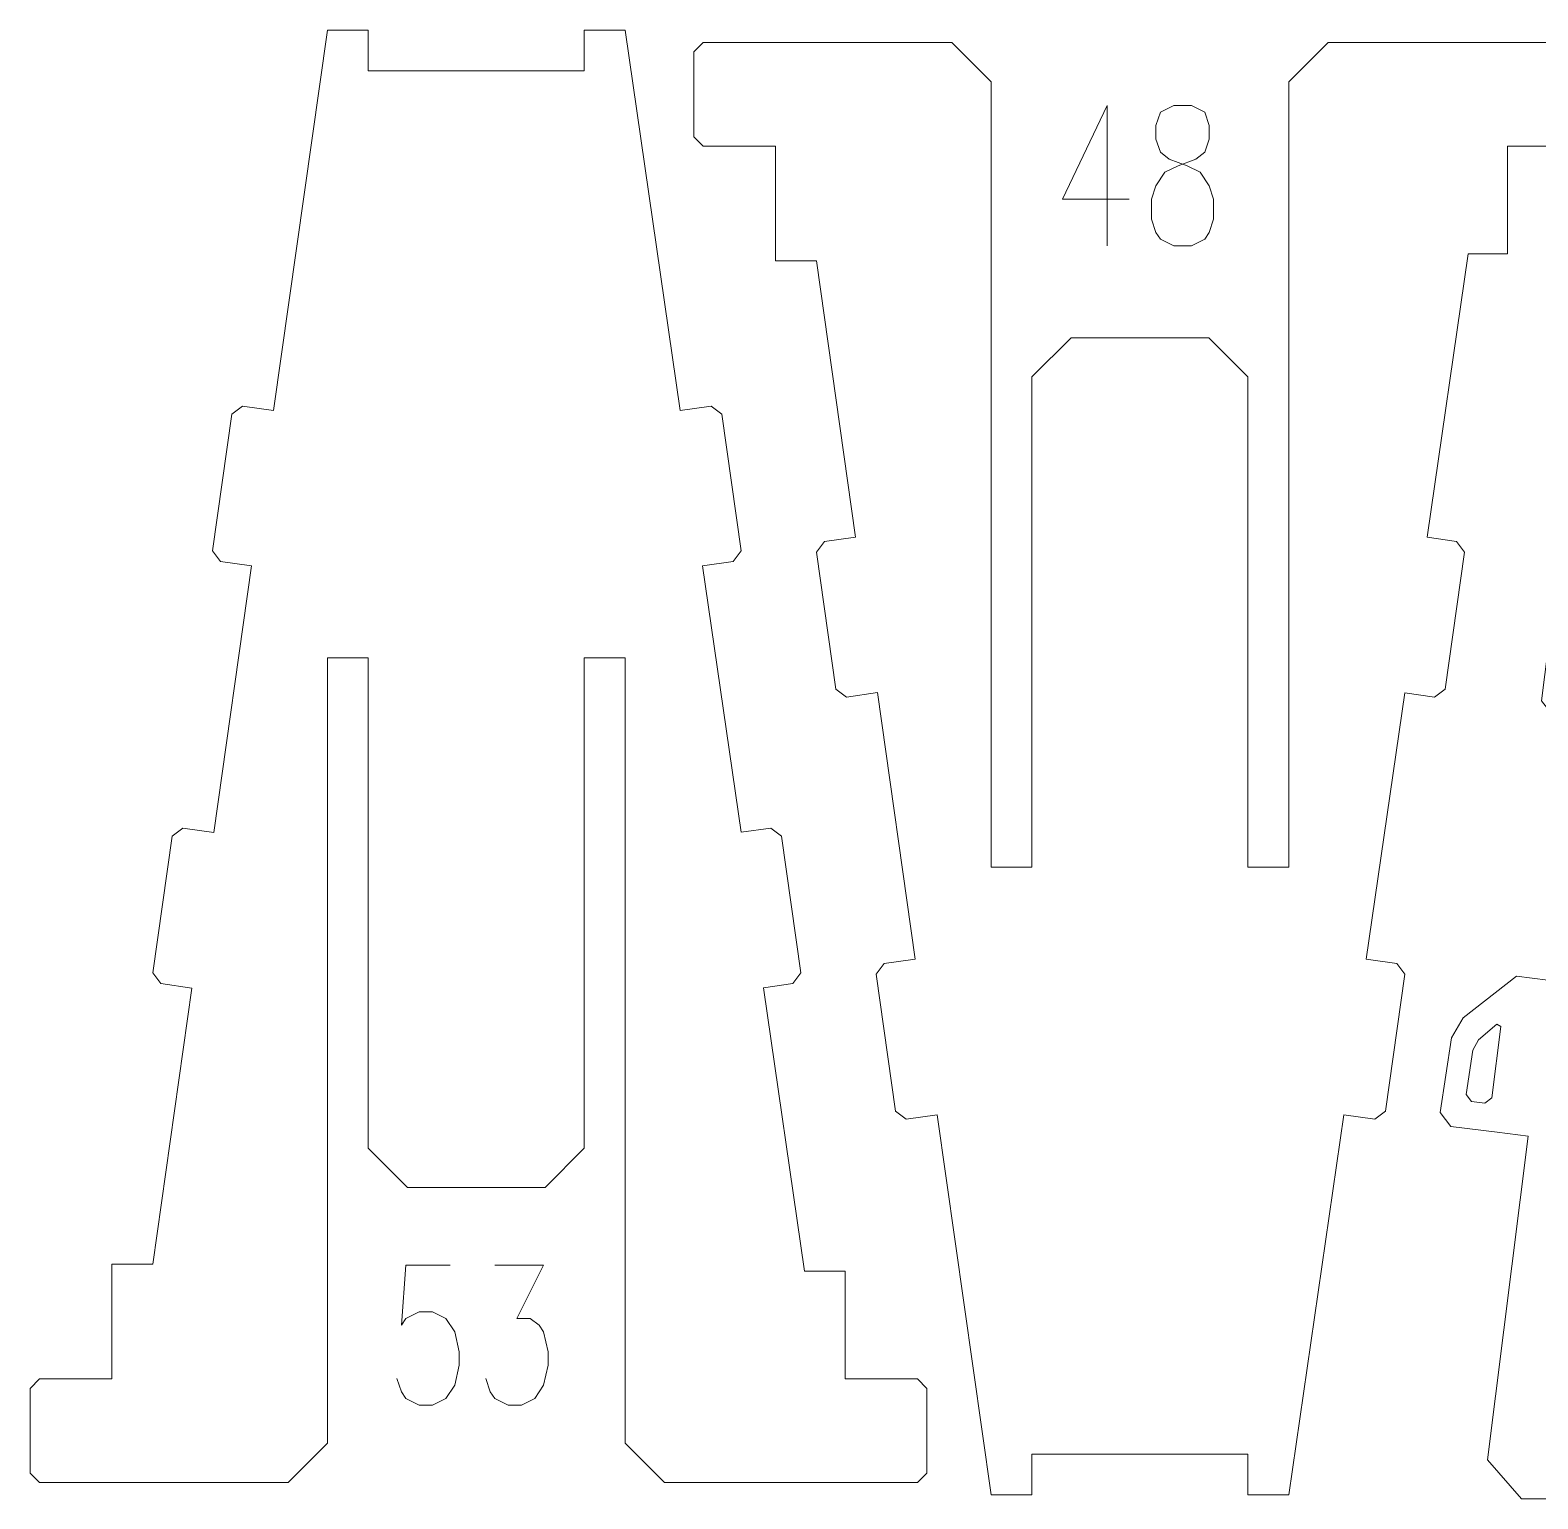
# Model space of a CAD drawing. Header units: millimetres. Extents: x -176 to 176, y -135 to 136.
# Drawn here: x -175.6 to -53.8, y 14.7 to 133.4 of the extents above; entities that cross this region are included whole.
import ezdxf

# ---------------------------------------------------------------- set-up
doc = ezdxf.new("R2010")
doc.units = ezdxf.units.MM
doc.header["$MEASUREMENT"] = 0
doc.layers.add('Layer 1', color=7, linetype='Continuous')

msp = doc.modelspace()

# ---------------------------------------------------------------- linework, layer by layer
at = {"layer": 'Layer 1', "lineweight": 9}
for points, knots in [([(-142.9779, 130.0814), (-142.9779, 130.0814), (-148.3238, 130.0814), (-148.3238, 130.0814), (-148.3238, 130.0814), (-148.3238, 130.0814), (-148.3238, 133.3787), (-148.3238, 133.3787), (-148.3238, 133.3787), (-148.3238, 133.3787), (-151.6258, 133.3787), (-151.6258, 133.3787), (-151.6258, 133.3787), (-151.6258, 133.3787), (-155.9759, 102.642), (-155.9759, 102.642), (-155.9759, 102.642), (-155.9759, 102.642), (-158.487, 102.9976), (-158.487, 102.9976), (-158.487, 102.9976), (-158.487, 102.9976), (-159.3483, 102.35), (-159.3483, 102.35), (-159.3483, 102.35), (-159.3483, 102.35), (-160.9153, 91.2844), (-160.9153, 91.2844), (-160.9153, 91.2844), (-160.9153, 91.2844), (-160.2677, 90.4231), (-160.2677, 90.4231), (-160.2677, 90.4231), (-160.2677, 90.4231), (-157.7555, 90.0673), (-157.7555, 90.0673), (-157.7555, 90.0673), (-157.7555, 90.0673), (-160.8038, 68.5286), (-160.8038, 68.5286), (-160.8038, 68.5286), (-160.8038, 68.5286), (-163.3177, 68.8846), (-163.3177, 68.8846), (-163.3177, 68.8846), (-163.3177, 68.8846), (-164.179, 68.237), (-164.179, 68.237), (-164.179, 68.237), (-164.179, 68.237), (-165.746, 57.1714), (-165.746, 57.1714), (-165.746, 57.1714), (-165.746, 57.1714), (-165.0984, 56.3101), (-165.0984, 56.3101), (-165.0984, 56.3101), (-165.0984, 56.3101), (-162.5835, 55.9539), (-162.5835, 55.9539), (-162.5835, 55.9539), (-162.5835, 55.9539), (-165.7433, 33.627), (-165.7433, 33.627), (-165.7433, 33.627), (-165.7433, 33.627), (-169.0453, 33.627), (-169.0453, 33.627), (-169.0453, 33.627), (-169.0453, 33.627), (-169.0453, 24.3613), (-169.0453, 24.3613), (-169.0453, 24.3613), (-169.0453, 24.3613), (-174.8873, 24.3613), (-174.8873, 24.3613), (-174.8873, 24.3613), (-174.8873, 24.3613), (-175.6493, 23.5993), (-175.6493, 23.5993), (-175.6493, 23.5993), (-175.6493, 23.5993), (-175.6493, 16.7413), (-175.6493, 16.7413), (-175.6493, 16.7413), (-175.6493, 16.7413), (-174.8873, 15.9793), (-174.8873, 15.9793), (-174.8873, 15.9793), (-174.8873, 15.9793), (-154.8008, 15.9793), (-154.8008, 15.9793), (-154.8008, 15.9793), (-154.8008, 15.9793), (-151.6258, 19.1543), (-151.6258, 19.1543), (-151.6258, 19.1543), (-151.6258, 19.1543), (-151.6258, 82.6433), (-151.6258, 82.6433), (-151.6258, 82.6433), (-151.6258, 82.6433), (-148.3238, 82.6433), (-148.3238, 82.6433), (-148.3238, 82.6433), (-148.3238, 82.6433), (-148.3238, 43.015), (-148.3238, 43.015), (-148.3238, 43.015), (-148.3238, 43.015), (-145.1488, 39.84), (-145.1488, 39.84), (-145.1488, 39.84), (-145.1488, 39.84), (-142.9779, 39.84), (-142.9779, 39.84)], [0, 0, 0, 0, 0.03333333, 0.03333333, 0.03333333, 0.03333333, 0.06666667, 0.06666667, 0.06666667, 0.06666667, 0.1, 0.1, 0.1, 0.1, 0.13333333, 0.13333333, 0.13333333, 0.13333333, 0.16666667, 0.16666667, 0.16666667, 0.16666667, 0.2, 0.2, 0.2, 0.2, 0.23333333, 0.23333333, 0.23333333, 0.23333333, 0.26666667, 0.26666667, 0.26666667, 0.26666667, 0.3, 0.3, 0.3, 0.3, 0.33333333, 0.33333333, 0.33333333, 0.33333333, 0.36666667, 0.36666667, 0.36666667, 0.36666667, 0.4, 0.4, 0.4, 0.4, 0.43333333, 0.43333333, 0.43333333, 0.43333333, 0.46666667, 0.46666667, 0.46666667, 0.46666667, 0.5, 0.5, 0.5, 0.5, 0.53333333, 0.53333333, 0.53333333, 0.53333333, 0.56666667, 0.56666667, 0.56666667, 0.56666667, 0.6, 0.6, 0.6, 0.6, 0.63333333, 0.63333333, 0.63333333, 0.63333333, 0.66666667, 0.66666667, 0.66666667, 0.66666667, 0.7, 0.7, 0.7, 0.7, 0.73333333, 0.73333333, 0.73333333, 0.73333333, 0.76666667, 0.76666667, 0.76666667, 0.76666667, 0.8, 0.8, 0.8, 0.8, 0.83333333, 0.83333333, 0.83333333, 0.83333333, 0.86666667, 0.86666667, 0.86666667, 0.86666667, 0.9, 0.9, 0.9, 0.9, 0.93333333, 0.93333333, 0.93333333, 0.93333333, 1, 1, 1, 1]), ([(-136.2071, 39.84), (-136.2071, 39.84), (-134.0363, 39.84), (-134.0363, 39.84), (-134.0363, 39.84), (-134.0363, 39.84), (-130.8613, 43.015), (-130.8613, 43.015), (-130.8613, 43.015), (-130.8613, 43.015), (-130.8613, 82.6433), (-130.8613, 82.6433), (-130.8613, 82.6433), (-130.8613, 82.6433), (-127.5593, 82.6433), (-127.5593, 82.6433), (-127.5593, 82.6433), (-127.5593, 82.6433), (-127.5593, 19.1543), (-127.5593, 19.1543), (-127.5593, 19.1543), (-127.5593, 19.1543), (-124.3843, 15.9793), (-124.3843, 15.9793), (-124.3843, 15.9793), (-124.3843, 15.9793), (-103.9285, 15.9793), (-103.9285, 15.9793), (-103.9285, 15.9793), (-103.9285, 15.9793), (-103.1665, 16.7413), (-103.1665, 16.7413), (-103.1665, 16.7413), (-103.1665, 16.7413), (-103.1665, 23.5993), (-103.1665, 23.5993), (-103.1665, 23.5993), (-103.1665, 23.5993), (-103.9285, 24.3613), (-103.9285, 24.3613), (-103.9285, 24.3613), (-103.9285, 24.3613), (-109.7705, 24.3613), (-109.7705, 24.3613), (-109.7705, 24.3613), (-109.7705, 24.3613), (-109.7705, 33.0637), (-109.7705, 33.0637), (-109.7705, 33.0637), (-109.7705, 33.0637), (-113.0725, 33.0637), (-113.0725, 33.0637), (-113.0725, 33.0637), (-113.0725, 33.0637), (-116.3809, 55.973), (-116.3809, 55.973), (-116.3809, 55.973), (-116.3809, 55.973), (-113.9977, 56.3105), (-113.9977, 56.3105), (-113.9977, 56.3105), (-113.9977, 56.3105), (-113.3501, 57.1718), (-113.3501, 57.1718), (-113.3501, 57.1718), (-113.3501, 57.1718), (-114.9171, 68.2374), (-114.9171, 68.2374), (-114.9171, 68.2374), (-114.9171, 68.2374), (-115.7784, 68.885), (-115.7784, 68.885), (-115.7784, 68.885), (-115.7784, 68.885), (-118.1961, 68.5426), (-118.1961, 68.5426), (-118.1961, 68.5426), (-118.1961, 68.5426), (-121.3054, 90.0727), (-121.3054, 90.0727), (-121.3054, 90.0727), (-121.3054, 90.0727), (-118.8284, 90.4235), (-118.8284, 90.4235), (-118.8284, 90.4235), (-118.8284, 90.4235), (-118.1808, 91.2848), (-118.1808, 91.2848), (-118.1808, 91.2848), (-118.1808, 91.2848), (-119.7478, 102.3504), (-119.7478, 102.3504), (-119.7478, 102.3504), (-119.7478, 102.3504), (-120.6091, 102.998), (-120.6091, 102.998), (-120.6091, 102.998), (-120.6091, 102.998), (-123.1206, 102.6424), (-123.1206, 102.6424), (-123.1206, 102.6424), (-123.1206, 102.6424), (-127.5593, 133.3787), (-127.5593, 133.3787), (-127.5593, 133.3787), (-127.5593, 133.3787), (-130.8613, 133.3787), (-130.8613, 133.3787), (-130.8613, 133.3787), (-130.8613, 133.3787), (-130.8613, 130.0814), (-130.8613, 130.0814), (-130.8613, 130.0814), (-130.8613, 130.0814), (-136.2071, 130.0814), (-136.2071, 130.0814)], [0, 0, 0, 0, 0.03333333, 0.03333333, 0.03333333, 0.03333333, 0.06666667, 0.06666667, 0.06666667, 0.06666667, 0.1, 0.1, 0.1, 0.1, 0.13333333, 0.13333333, 0.13333333, 0.13333333, 0.16666667, 0.16666667, 0.16666667, 0.16666667, 0.2, 0.2, 0.2, 0.2, 0.23333333, 0.23333333, 0.23333333, 0.23333333, 0.26666667, 0.26666667, 0.26666667, 0.26666667, 0.3, 0.3, 0.3, 0.3, 0.33333333, 0.33333333, 0.33333333, 0.33333333, 0.36666667, 0.36666667, 0.36666667, 0.36666667, 0.4, 0.4, 0.4, 0.4, 0.43333333, 0.43333333, 0.43333333, 0.43333333, 0.46666667, 0.46666667, 0.46666667, 0.46666667, 0.5, 0.5, 0.5, 0.5, 0.53333333, 0.53333333, 0.53333333, 0.53333333, 0.56666667, 0.56666667, 0.56666667, 0.56666667, 0.6, 0.6, 0.6, 0.6, 0.63333333, 0.63333333, 0.63333333, 0.63333333, 0.66666667, 0.66666667, 0.66666667, 0.66666667, 0.7, 0.7, 0.7, 0.7, 0.73333333, 0.73333333, 0.73333333, 0.73333333, 0.76666667, 0.76666667, 0.76666667, 0.76666667, 0.8, 0.8, 0.8, 0.8, 0.83333333, 0.83333333, 0.83333333, 0.83333333, 0.86666667, 0.86666667, 0.86666667, 0.86666667, 0.9, 0.9, 0.9, 0.9, 0.93333333, 0.93333333, 0.93333333, 0.93333333, 1, 1, 1, 1]), ([(-89.3405, 18.2784), (-89.3405, 18.2784), (-94.6864, 18.2784), (-94.6864, 18.2784), (-94.6864, 18.2784), (-94.6864, 18.2784), (-94.6864, 14.9811), (-94.6864, 14.9811), (-94.6864, 14.9811), (-94.6864, 14.9811), (-97.9884, 14.9811), (-97.9884, 14.9811), (-97.9884, 14.9811), (-97.9884, 14.9811), (-102.3385, 45.7178), (-102.3385, 45.7178), (-102.3385, 45.7178), (-102.3385, 45.7178), (-104.8497, 45.3622), (-104.8497, 45.3622), (-104.8497, 45.3622), (-104.8497, 45.3622), (-105.711, 46.0099), (-105.711, 46.0099), (-105.711, 46.0099), (-105.711, 46.0099), (-107.278, 57.0755), (-107.278, 57.0755), (-107.278, 57.0755), (-107.278, 57.0755), (-106.6303, 57.9368), (-106.6303, 57.9368), (-106.6303, 57.9368), (-106.6303, 57.9368), (-104.1182, 58.2925), (-104.1182, 58.2925), (-104.1182, 58.2925), (-104.1182, 58.2925), (-107.1665, 79.8312), (-107.1665, 79.8312), (-107.1665, 79.8312), (-107.1665, 79.8312), (-109.6804, 79.4752), (-109.6804, 79.4752), (-109.6804, 79.4752), (-109.6804, 79.4752), (-110.5417, 80.1228), (-110.5417, 80.1228), (-110.5417, 80.1228), (-110.5417, 80.1228), (-112.1087, 91.1885), (-112.1087, 91.1885), (-112.1087, 91.1885), (-112.1087, 91.1885), (-111.461, 92.0498), (-111.461, 92.0498), (-111.461, 92.0498), (-111.461, 92.0498), (-108.9461, 92.4059), (-108.9461, 92.4059), (-108.9461, 92.4059), (-108.9461, 92.4059), (-112.106, 114.7329), (-112.106, 114.7329), (-112.106, 114.7329), (-112.106, 114.7329), (-115.408, 114.7329), (-115.408, 114.7329), (-115.408, 114.7329), (-115.408, 114.7329), (-115.408, 123.9985), (-115.408, 123.9985), (-115.408, 123.9985), (-115.408, 123.9985), (-121.25, 123.9985), (-121.25, 123.9985), (-121.25, 123.9985), (-121.25, 123.9985), (-122.012, 124.7605), (-122.012, 124.7605), (-122.012, 124.7605), (-122.012, 124.7605), (-122.012, 131.6185), (-122.012, 131.6185), (-122.012, 131.6185), (-122.012, 131.6185), (-121.25, 132.3805), (-121.25, 132.3805), (-121.25, 132.3805), (-121.25, 132.3805), (-106.1993, 132.3805), (-106.1993, 132.3805)], [0, 0, 0, 0, 0.04166667, 0.04166667, 0.04166667, 0.04166667, 0.08333333, 0.08333333, 0.08333333, 0.08333333, 0.125, 0.125, 0.125, 0.125, 0.16666667, 0.16666667, 0.16666667, 0.16666667, 0.20833333, 0.20833333, 0.20833333, 0.20833333, 0.25, 0.25, 0.25, 0.25, 0.29166667, 0.29166667, 0.29166667, 0.29166667, 0.33333333, 0.33333333, 0.33333333, 0.33333333, 0.375, 0.375, 0.375, 0.375, 0.41666667, 0.41666667, 0.41666667, 0.41666667, 0.45833333, 0.45833333, 0.45833333, 0.45833333, 0.5, 0.5, 0.5, 0.5, 0.54166667, 0.54166667, 0.54166667, 0.54166667, 0.58333333, 0.58333333, 0.58333333, 0.58333333, 0.625, 0.625, 0.625, 0.625, 0.66666667, 0.66666667, 0.66666667, 0.66666667, 0.70833333, 0.70833333, 0.70833333, 0.70833333, 0.75, 0.75, 0.75, 0.75, 0.79166667, 0.79166667, 0.79166667, 0.79166667, 0.83333333, 0.83333333, 0.83333333, 0.83333333, 0.875, 0.875, 0.875, 0.875, 0.91666667, 0.91666667, 0.91666667, 0.91666667, 1, 1, 1, 1]), ([(-105.6371, 132.3805), (-105.6371, 132.3805), (-101.1634, 132.3805), (-101.1634, 132.3805), (-101.1634, 132.3805), (-101.1634, 132.3805), (-97.9884, 129.2055), (-97.9884, 129.2055), (-97.9884, 129.2055), (-97.9884, 129.2055), (-97.9884, 65.7165), (-97.9884, 65.7165), (-97.9884, 65.7165), (-97.9884, 65.7165), (-94.6864, 65.7165), (-94.6864, 65.7165), (-94.6864, 65.7165), (-94.6864, 65.7165), (-94.6864, 105.3449), (-94.6864, 105.3449), (-94.6864, 105.3449), (-94.6864, 105.3449), (-91.5114, 108.5199), (-91.5114, 108.5199), (-91.5114, 108.5199), (-91.5114, 108.5199), (-89.3405, 108.5199), (-89.3405, 108.5199)], [0, 0, 0, 0, 0.125, 0.125, 0.125, 0.125, 0.25, 0.25, 0.25, 0.25, 0.375, 0.375, 0.375, 0.375, 0.5, 0.5, 0.5, 0.5, 0.625, 0.625, 0.625, 0.625, 0.75, 0.75, 0.75, 0.75, 1, 1, 1, 1]), ([(-82.5697, 108.5199), (-82.5697, 108.5199), (-80.3989, 108.5199), (-80.3989, 108.5199), (-80.3989, 108.5199), (-80.3989, 108.5199), (-77.2239, 105.3449), (-77.2239, 105.3449), (-77.2239, 105.3449), (-77.2239, 105.3449), (-77.2239, 65.7165), (-77.2239, 65.7165), (-77.2239, 65.7165), (-77.2239, 65.7165), (-73.9219, 65.7165), (-73.9219, 65.7165), (-73.9219, 65.7165), (-73.9219, 65.7165), (-73.9219, 129.2055), (-73.9219, 129.2055), (-73.9219, 129.2055), (-73.9219, 129.2055), (-70.7469, 132.3805), (-70.7469, 132.3805), (-70.7469, 132.3805), (-70.7469, 132.3805), (-68.7596, 132.3805), (-68.7596, 132.3805)], [0, 0, 0, 0, 0.125, 0.125, 0.125, 0.125, 0.25, 0.25, 0.25, 0.25, 0.375, 0.375, 0.375, 0.375, 0.5, 0.5, 0.5, 0.5, 0.625, 0.625, 0.625, 0.625, 0.75, 0.75, 0.75, 0.75, 1, 1, 1, 1]), ([(-68.1974, 132.3805), (-68.1974, 132.3805), (-50.2912, 132.3805), (-50.2912, 132.3805), (-50.2912, 132.3805), (-50.2912, 132.3805), (-49.5292, 131.6185), (-49.5292, 131.6185), (-49.5292, 131.6185), (-49.5292, 131.6185), (-49.5292, 124.7605), (-49.5292, 124.7605), (-49.5292, 124.7605), (-49.5292, 124.7605), (-50.2912, 123.9985), (-50.2912, 123.9985), (-50.2912, 123.9985), (-50.2912, 123.9985), (-56.2602, 123.9985), (-56.2602, 123.9985), (-56.2602, 123.9985), (-56.2602, 123.9985), (-56.2602, 115.2962), (-56.2602, 115.2962), (-56.2602, 115.2962), (-56.2602, 115.2962), (-59.4352, 115.2962), (-59.4352, 115.2962), (-59.4352, 115.2962), (-59.4352, 115.2962), (-62.7436, 92.3869), (-62.7436, 92.3869), (-62.7436, 92.3869), (-62.7436, 92.3869), (-60.3604, 92.0494), (-60.3604, 92.0494), (-60.3604, 92.0494), (-60.3604, 92.0494), (-59.7128, 91.1881), (-59.7128, 91.1881), (-59.7128, 91.1881), (-59.7128, 91.1881), (-61.2797, 80.1225), (-61.2797, 80.1225), (-61.2797, 80.1225), (-61.2797, 80.1225), (-62.1411, 79.4748), (-62.1411, 79.4748), (-62.1411, 79.4748), (-62.1411, 79.4748), (-64.5588, 79.8172), (-64.5588, 79.8172), (-64.5588, 79.8172), (-64.5588, 79.8172), (-67.668, 58.2871), (-67.668, 58.2871), (-67.668, 58.2871), (-67.668, 58.2871), (-65.1911, 57.9364), (-65.1911, 57.9364), (-65.1911, 57.9364), (-65.1911, 57.9364), (-64.5435, 57.0751), (-64.5435, 57.0751), (-64.5435, 57.0751), (-64.5435, 57.0751), (-66.1104, 46.0095), (-66.1104, 46.0095), (-66.1104, 46.0095), (-66.1104, 46.0095), (-66.9718, 45.3618), (-66.9718, 45.3618), (-66.9718, 45.3618), (-66.9718, 45.3618), (-69.4832, 45.7175), (-69.4832, 45.7175), (-69.4832, 45.7175), (-69.4832, 45.7175), (-73.9219, 14.9811), (-73.9219, 14.9811), (-73.9219, 14.9811), (-73.9219, 14.9811), (-77.2239, 14.9811), (-77.2239, 14.9811), (-77.2239, 14.9811), (-77.2239, 14.9811), (-77.2239, 18.2784), (-77.2239, 18.2784), (-77.2239, 18.2784), (-77.2239, 18.2784), (-82.5697, 18.2784), (-82.5697, 18.2784)], [0, 0, 0, 0, 0.04166667, 0.04166667, 0.04166667, 0.04166667, 0.08333333, 0.08333333, 0.08333333, 0.08333333, 0.125, 0.125, 0.125, 0.125, 0.16666667, 0.16666667, 0.16666667, 0.16666667, 0.20833333, 0.20833333, 0.20833333, 0.20833333, 0.25, 0.25, 0.25, 0.25, 0.29166667, 0.29166667, 0.29166667, 0.29166667, 0.33333333, 0.33333333, 0.33333333, 0.33333333, 0.375, 0.375, 0.375, 0.375, 0.41666667, 0.41666667, 0.41666667, 0.41666667, 0.45833333, 0.45833333, 0.45833333, 0.45833333, 0.5, 0.5, 0.5, 0.5, 0.54166667, 0.54166667, 0.54166667, 0.54166667, 0.58333333, 0.58333333, 0.58333333, 0.58333333, 0.625, 0.625, 0.625, 0.625, 0.66666667, 0.66666667, 0.66666667, 0.66666667, 0.70833333, 0.70833333, 0.70833333, 0.70833333, 0.75, 0.75, 0.75, 0.75, 0.79166667, 0.79166667, 0.79166667, 0.79166667, 0.83333333, 0.83333333, 0.83333333, 0.83333333, 0.875, 0.875, 0.875, 0.875, 0.91666667, 0.91666667, 0.91666667, 0.91666667, 1, 1, 1, 1]), ([(-36.4123, 116.6521), (-36.4123, 116.6521), (-41.7582, 116.6521), (-41.7582, 116.6521), (-41.7582, 116.6521), (-41.7582, 117.7701), (-41.7502, 118.8813), (-41.7502, 119.9916), (-41.7502, 119.9916), (-41.7502, 119.9916), (-45.0602, 119.9916), (-45.0602, 119.9916), (-45.0602, 119.9916), (-45.0602, 119.9916), (-48.7404, 90.5981), (-48.7404, 90.5981), (-48.7404, 90.5981), (-48.7404, 90.5981), (-51.2578, 90.9134), (-51.2578, 90.9134), (-51.2578, 90.9134), (-51.2578, 90.9134), (-52.1086, 90.2521), (-52.1086, 90.2521), (-52.1086, 90.2521), (-52.1086, 90.2521), (-53.4977, 79.1627), (-53.4977, 79.1627), (-53.4977, 79.1627), (-53.4977, 79.1627), (-52.8363, 78.3119), (-52.8363, 78.3119), (-52.8363, 78.3119), (-52.8363, 78.3119), (-50.3181, 77.9965), (-50.3181, 77.9965), (-50.3181, 77.9965), (-50.3181, 77.9965), (-52.9978, 56.5938), (-52.9978, 56.5938), (-52.9978, 56.5938), (-52.9978, 56.5938), (-55.5173, 56.9094), (-55.5173, 56.9094), (-55.5173, 56.9094), (-55.5173, 56.9094), (-59.8363, 53.552), (-59.8363, 53.552), (-59.8363, 53.552), (-59.8363, 53.552), (-60.7893, 51.9237), (-60.7893, 51.9237), (-60.7893, 51.9237), (-60.7893, 51.9237), (-61.6926, 45.9069), (-61.6926, 45.9069), (-61.6926, 45.9069), (-61.6926, 45.9069), (-60.8353, 44.776), (-60.8353, 44.776), (-60.8353, 44.776), (-60.8353, 44.776), (-57.0959, 44.3079), (-57.0959, 44.3079), (-57.0959, 44.3079), (-57.0959, 44.3079), (-54.5756, 43.9922), (-54.5756, 43.9922), (-54.5756, 43.9922), (-54.5756, 43.9922), (-57.8536, 17.8107), (-57.8536, 17.8107), (-57.8536, 17.8107), (-57.8536, 17.8107), (-55.1235, 14.667), (-55.1235, 14.667), (-55.1235, 14.667), (-55.1235, 14.667), (-51.9604, 14.667), (-51.9604, 14.667)], [0, 0, 0, 0, 0.04761905, 0.04761905, 0.04761905, 0.04761905, 0.0952381, 0.0952381, 0.0952381, 0.0952381, 0.14285714, 0.14285714, 0.14285714, 0.14285714, 0.19047619, 0.19047619, 0.19047619, 0.19047619, 0.23809524, 0.23809524, 0.23809524, 0.23809524, 0.28571429, 0.28571429, 0.28571429, 0.28571429, 0.33333333, 0.33333333, 0.33333333, 0.33333333, 0.38095238, 0.38095238, 0.38095238, 0.38095238, 0.42857143, 0.42857143, 0.42857143, 0.42857143, 0.47619048, 0.47619048, 0.47619048, 0.47619048, 0.52380952, 0.52380952, 0.52380952, 0.52380952, 0.57142857, 0.57142857, 0.57142857, 0.57142857, 0.61904762, 0.61904762, 0.61904762, 0.61904762, 0.66666667, 0.66666667, 0.66666667, 0.66666667, 0.71428571, 0.71428571, 0.71428571, 0.71428571, 0.76190476, 0.76190476, 0.76190476, 0.76190476, 0.80952381, 0.80952381, 0.80952381, 0.80952381, 0.85714286, 0.85714286, 0.85714286, 0.85714286, 0.9047619, 0.9047619, 0.9047619, 0.9047619, 1, 1, 1, 1]), ([(-57.516, 47.0842), (-57.516, 47.0842), (-58.0832, 46.6433), (-58.0832, 46.6433), (-58.0832, 46.6433), (-58.0832, 46.6433), (-59.158, 46.7779), (-59.158, 46.7779), (-59.158, 46.7779), (-59.158, 46.7779), (-59.5866, 47.3434), (-59.5866, 47.3434), (-59.5866, 47.3434), (-59.5866, 47.3434), (-59.0464, 50.9414), (-59.0464, 50.9414), (-59.0464, 50.9414), (-59.0464, 50.9414), (-58.5842, 51.7731), (-58.5842, 51.7731), (-58.5842, 51.7731), (-58.5842, 51.7731), (-57.1179, 53.0213), (-57.1179, 53.0213), (-57.1179, 53.0213), (-57.1179, 53.0213), (-56.7942, 52.8466), (-56.7942, 52.8466), (-56.7942, 52.8466), (-56.7942, 52.8466), (-57.516, 47.0842), (-57.516, 47.0842)], [0, 0, 0, 0, 0.11111111, 0.11111111, 0.11111111, 0.11111111, 0.22222222, 0.22222222, 0.22222222, 0.22222222, 0.33333333, 0.33333333, 0.33333333, 0.33333333, 0.44444444, 0.44444444, 0.44444444, 0.44444444, 0.55555556, 0.55555556, 0.55555556, 0.55555556, 0.66666667, 0.66666667, 0.66666667, 0.66666667, 0.77777778, 0.77777778, 0.77777778, 0.77777778, 1, 1, 1, 1])]:
    msp.add_open_spline(points, degree=3, knots=knots, dxfattribs=at)
at = {"layer": 'Layer 1', "color": 1, "lineweight": 9}
for points in [[(-106.1993, 132.3805), (-106.1993, 132.3805), (-105.6371, 132.3805), (-105.6371, 132.3805)], [(-68.7596, 132.3805), (-68.7596, 132.3805), (-68.1974, 132.3805), (-68.1974, 132.3805)], [(-142.9779, 130.0814), (-142.9779, 130.0814), (-142.4157, 130.0814), (-142.4157, 130.0814)], [(-136.7693, 130.0814), (-136.7693, 130.0814), (-136.2071, 130.0814), (-136.2071, 130.0814)], [(-88.6172, 127.2769), (-88.6172, 127.2769), (-88.6172, 115.9472), (-88.6172, 115.9472)], [(-89.3405, 108.5199), (-89.3405, 108.5199), (-88.7783, 108.5199), (-88.7783, 108.5199)], [(-83.1319, 108.5199), (-83.1319, 108.5199), (-82.5697, 108.5199), (-82.5697, 108.5199)], [(-142.9779, 39.84), (-142.9779, 39.84), (-142.4157, 39.84), (-142.4157, 39.84)], [(-136.7693, 39.84), (-136.7693, 39.84), (-136.2071, 39.84), (-136.2071, 39.84)], [(-89.3405, 18.2784), (-89.3405, 18.2784), (-88.7783, 18.2784), (-88.7783, 18.2784)], [(-83.1319, 18.2784), (-83.1319, 18.2784), (-82.5697, 18.2784), (-82.5697, 18.2784)]]:
    msp.add_open_spline(points, degree=3, dxfattribs=at)
at = {"layer": 'Layer 1', "lineweight": 9}
for points in [[(-136.7693, 130.0814), (-136.7693, 130.0814), (-142.4157, 130.0814), (-142.4157, 130.0814)], [(-88.7783, 108.5199), (-88.7783, 108.5199), (-83.1319, 108.5199), (-83.1319, 108.5199)], [(-142.4157, 39.84), (-142.4157, 39.84), (-136.7693, 39.84), (-136.7693, 39.84)], [(-83.1319, 18.2784), (-83.1319, 18.2784), (-88.7783, 18.2784), (-88.7783, 18.2784)]]:
    msp.add_open_spline(points, degree=3, dxfattribs=at)
at = {"layer": 'Layer 1', "color": 1, "lineweight": 9}
for points, knots in [([(-88.6172, 127.2769), (-88.6172, 127.2769), (-92.2155, 119.7184), (-92.2155, 119.7184), (-92.2155, 119.7184), (-92.2155, 119.7184), (-86.8289, 119.7184), (-86.8289, 119.7184)], [0, 0, 0, 0, 0.33333333, 0.33333333, 0.33333333, 0.33333333, 1, 1, 1, 1]), ([(-83.2306, 127.2769), (-83.2306, 127.2769), (-84.3079, 126.7428), (-84.3079, 126.7428), (-84.3079, 126.7428), (-84.3079, 126.7428), (-84.6742, 125.6584), (-84.6742, 125.6584), (-84.6742, 125.6584), (-84.6742, 125.6584), (-84.6742, 124.574), (-84.6742, 124.574), (-84.6742, 124.574), (-84.6742, 124.574), (-84.3079, 123.5058), (-84.3079, 123.5058), (-84.3079, 123.5058), (-84.3079, 123.5058), (-83.5969, 122.9555), (-83.5969, 122.9555), (-83.5969, 122.9555), (-83.5969, 122.9555), (-82.1532, 122.4213), (-82.1532, 122.4213), (-82.1532, 122.4213), (-82.1532, 122.4213), (-81.076, 121.8872), (-81.076, 121.8872), (-81.076, 121.8872), (-81.076, 121.8872), (-80.3649, 120.8028), (-80.3649, 120.8028), (-80.3649, 120.8028), (-80.3649, 120.8028), (-79.9986, 119.7184), (-79.9986, 119.7184), (-79.9986, 119.7184), (-79.9986, 119.7184), (-79.9986, 118.0998), (-79.9986, 118.0998), (-79.9986, 118.0998), (-79.9986, 118.0998), (-80.3649, 117.0316), (-80.3649, 117.0316), (-80.3649, 117.0316), (-80.3649, 117.0316), (-80.7204, 116.4813), (-80.7204, 116.4813), (-80.7204, 116.4813), (-80.7204, 116.4813), (-81.7978, 115.9472), (-81.7978, 115.9472), (-81.7978, 115.9472), (-81.7978, 115.9472), (-83.2306, 115.9472), (-83.2306, 115.9472), (-83.2306, 115.9472), (-83.2306, 115.9472), (-84.3079, 116.4813), (-84.3079, 116.4813), (-84.3079, 116.4813), (-84.3079, 116.4813), (-84.6742, 117.0316), (-84.6742, 117.0316), (-84.6742, 117.0316), (-84.6742, 117.0316), (-85.0297, 118.0998), (-85.0297, 118.0998), (-85.0297, 118.0998), (-85.0297, 118.0998), (-85.0297, 119.7184), (-85.0297, 119.7184), (-85.0297, 119.7184), (-85.0297, 119.7184), (-84.6742, 120.8028), (-84.6742, 120.8028), (-84.6742, 120.8028), (-84.6742, 120.8028), (-83.9524, 121.8872), (-83.9524, 121.8872), (-83.9524, 121.8872), (-83.9524, 121.8872), (-82.8751, 122.4213), (-82.8751, 122.4213), (-82.8751, 122.4213), (-82.8751, 122.4213), (-81.4423, 122.9555), (-81.4423, 122.9555), (-81.4423, 122.9555), (-81.4423, 122.9555), (-80.7204, 123.5058), (-80.7204, 123.5058), (-80.7204, 123.5058), (-80.7204, 123.5058), (-80.3649, 124.574), (-80.3649, 124.574), (-80.3649, 124.574), (-80.3649, 124.574), (-80.3649, 125.6584), (-80.3649, 125.6584), (-80.3649, 125.6584), (-80.3649, 125.6584), (-80.7204, 126.7428), (-80.7204, 126.7428), (-80.7204, 126.7428), (-80.7204, 126.7428), (-81.7978, 127.2769), (-81.7978, 127.2769), (-81.7978, 127.2769), (-81.7978, 127.2769), (-83.2306, 127.2769), (-83.2306, 127.2769)], [0, 0, 0, 0, 0.03448276, 0.03448276, 0.03448276, 0.03448276, 0.06896552, 0.06896552, 0.06896552, 0.06896552, 0.10344828, 0.10344828, 0.10344828, 0.10344828, 0.13793103, 0.13793103, 0.13793103, 0.13793103, 0.17241379, 0.17241379, 0.17241379, 0.17241379, 0.20689655, 0.20689655, 0.20689655, 0.20689655, 0.24137931, 0.24137931, 0.24137931, 0.24137931, 0.27586207, 0.27586207, 0.27586207, 0.27586207, 0.31034483, 0.31034483, 0.31034483, 0.31034483, 0.34482759, 0.34482759, 0.34482759, 0.34482759, 0.37931034, 0.37931034, 0.37931034, 0.37931034, 0.4137931, 0.4137931, 0.4137931, 0.4137931, 0.44827586, 0.44827586, 0.44827586, 0.44827586, 0.48275862, 0.48275862, 0.48275862, 0.48275862, 0.51724138, 0.51724138, 0.51724138, 0.51724138, 0.55172414, 0.55172414, 0.55172414, 0.55172414, 0.5862069, 0.5862069, 0.5862069, 0.5862069, 0.62068966, 0.62068966, 0.62068966, 0.62068966, 0.65517241, 0.65517241, 0.65517241, 0.65517241, 0.68965517, 0.68965517, 0.68965517, 0.68965517, 0.72413793, 0.72413793, 0.72413793, 0.72413793, 0.75862069, 0.75862069, 0.75862069, 0.75862069, 0.79310345, 0.79310345, 0.79310345, 0.79310345, 0.82758621, 0.82758621, 0.82758621, 0.82758621, 0.86206897, 0.86206897, 0.86206897, 0.86206897, 0.89655172, 0.89655172, 0.89655172, 0.89655172, 0.93103448, 0.93103448, 0.93103448, 0.93103448, 1, 1, 1, 1]), ([(-141.6994, 33.5622), (-141.6994, 33.5622), (-145.2869, 33.5622), (-145.2869, 33.5622), (-145.2869, 33.5622), (-145.2869, 33.5622), (-145.6424, 28.7066), (-145.6424, 28.7066), (-145.6424, 28.7066), (-145.6424, 28.7066), (-145.2869, 29.2408), (-145.2869, 29.2408), (-145.2869, 29.2408), (-145.2869, 29.2408), (-144.2096, 29.7911), (-144.2096, 29.7911), (-144.2096, 29.7911), (-144.2096, 29.7911), (-143.1322, 29.7911), (-143.1322, 29.7911), (-143.1322, 29.7911), (-143.1322, 29.7911), (-142.0549, 29.2408), (-142.0549, 29.2408), (-142.0549, 29.2408), (-142.0549, 29.2408), (-141.3331, 28.1725), (-141.3331, 28.1725), (-141.3331, 28.1725), (-141.3331, 28.1725), (-140.9776, 26.554), (-140.9776, 26.554), (-140.9776, 26.554), (-140.9776, 26.554), (-140.9776, 25.4695), (-140.9776, 25.4695), (-140.9776, 25.4695), (-140.9776, 25.4695), (-141.3331, 23.851), (-141.3331, 23.851), (-141.3331, 23.851), (-141.3331, 23.851), (-142.0549, 22.7666), (-142.0549, 22.7666), (-142.0549, 22.7666), (-142.0549, 22.7666), (-143.1322, 22.2325), (-143.1322, 22.2325), (-143.1322, 22.2325), (-143.1322, 22.2325), (-144.2096, 22.2325), (-144.2096, 22.2325), (-144.2096, 22.2325), (-144.2096, 22.2325), (-145.2869, 22.7666), (-145.2869, 22.7666), (-145.2869, 22.7666), (-145.2869, 22.7666), (-145.6424, 23.3169), (-145.6424, 23.3169), (-145.6424, 23.3169), (-145.6424, 23.3169), (-146.0087, 24.3852), (-146.0087, 24.3852)], [0, 0, 0, 0, 0.05882353, 0.05882353, 0.05882353, 0.05882353, 0.11764706, 0.11764706, 0.11764706, 0.11764706, 0.17647059, 0.17647059, 0.17647059, 0.17647059, 0.23529412, 0.23529412, 0.23529412, 0.23529412, 0.29411765, 0.29411765, 0.29411765, 0.29411765, 0.35294118, 0.35294118, 0.35294118, 0.35294118, 0.41176471, 0.41176471, 0.41176471, 0.41176471, 0.47058824, 0.47058824, 0.47058824, 0.47058824, 0.52941176, 0.52941176, 0.52941176, 0.52941176, 0.58823529, 0.58823529, 0.58823529, 0.58823529, 0.64705882, 0.64705882, 0.64705882, 0.64705882, 0.70588235, 0.70588235, 0.70588235, 0.70588235, 0.76470588, 0.76470588, 0.76470588, 0.76470588, 0.82352941, 0.82352941, 0.82352941, 0.82352941, 0.88235294, 0.88235294, 0.88235294, 0.88235294, 1, 1, 1, 1]), ([(-138.1011, 33.5622), (-138.1011, 33.5622), (-134.1581, 33.5622), (-134.1581, 33.5622), (-134.1581, 33.5622), (-134.1581, 33.5622), (-136.3128, 29.2408), (-136.3128, 29.2408), (-136.3128, 29.2408), (-136.3128, 29.2408), (-135.2355, 29.2408), (-135.2355, 29.2408), (-135.2355, 29.2408), (-135.2355, 29.2408), (-134.5136, 28.7066), (-134.5136, 28.7066), (-134.5136, 28.7066), (-134.5136, 28.7066), (-134.1581, 28.1725), (-134.1581, 28.1725), (-134.1581, 28.1725), (-134.1581, 28.1725), (-133.7918, 26.554), (-133.7918, 26.554), (-133.7918, 26.554), (-133.7918, 26.554), (-133.7918, 25.4695), (-133.7918, 25.4695), (-133.7918, 25.4695), (-133.7918, 25.4695), (-134.1581, 23.851), (-134.1581, 23.851), (-134.1581, 23.851), (-134.1581, 23.851), (-134.8692, 22.7666), (-134.8692, 22.7666), (-134.8692, 22.7666), (-134.8692, 22.7666), (-135.9464, 22.2325), (-135.9464, 22.2325), (-135.9464, 22.2325), (-135.9464, 22.2325), (-137.0238, 22.2325), (-137.0238, 22.2325), (-137.0238, 22.2325), (-137.0238, 22.2325), (-138.1011, 22.7666), (-138.1011, 22.7666), (-138.1011, 22.7666), (-138.1011, 22.7666), (-138.4674, 23.3169), (-138.4674, 23.3169), (-138.4674, 23.3169), (-138.4674, 23.3169), (-138.8229, 24.3852), (-138.8229, 24.3852)], [0, 0, 0, 0, 0.06666667, 0.06666667, 0.06666667, 0.06666667, 0.13333333, 0.13333333, 0.13333333, 0.13333333, 0.2, 0.2, 0.2, 0.2, 0.26666667, 0.26666667, 0.26666667, 0.26666667, 0.33333333, 0.33333333, 0.33333333, 0.33333333, 0.4, 0.4, 0.4, 0.4, 0.46666667, 0.46666667, 0.46666667, 0.46666667, 0.53333333, 0.53333333, 0.53333333, 0.53333333, 0.6, 0.6, 0.6, 0.6, 0.66666667, 0.66666667, 0.66666667, 0.66666667, 0.73333333, 0.73333333, 0.73333333, 0.73333333, 0.8, 0.8, 0.8, 0.8, 0.86666667, 0.86666667, 0.86666667, 0.86666667, 1, 1, 1, 1])]:
    msp.add_open_spline(points, degree=3, knots=knots, dxfattribs=at)

doc.saveas('drawing.dxf')
